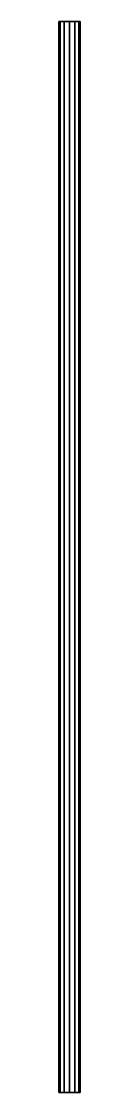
# Model space of a CAD drawing. Extents: x -5 to 5, y -467 to 0.
import ezdxf

# ---------------------------------------------------------------- set-up
doc = ezdxf.new("R2010")
doc.units = 0
doc.header["$MEASUREMENT"] = 0
doc.layers.add('TUBO', color=8, linetype='CONTINUOUS')

msp = doc.modelspace()

# ---------------------------------------------------------------- meshes
at = {"layer": 'TUBO', "linetype": 'BYBLOCK'}
mesh = msp.add_polymesh((2, 7), dxfattribs=at)
for k, corner in enumerate([(4.67, 0), (4.04, 0, 2.33), (2.33, 0, 4.04), (0, 0, 4.67), (-2.33, 0, 4.04), (-4.04, 0, 2.33), (-4.67, 0), (4.67, 0), (3.11, 0), (1.56, 0), (0, 0), (-1.56, 0), (-3.11, 0), (-4.67, 0)]):
    mesh.set_mesh_vertex(divmod(k, 7), corner)
mesh = msp.add_polymesh((2, 7), dxfattribs=at)
for k, corner in enumerate([(4.67, 0), (3.11, 0), (1.56, 0), (0, 0), (-1.56, 0), (-3.11, 0), (-4.67, 0), (4.67, 0), (4.04, 0, -2.33), (2.33, 0, -4.04), (0, 0, -4.67), (-2.33, 0, -4.04), (-4.04, 0, -2.33), (-4.67, 0)]):
    mesh.set_mesh_vertex(divmod(k, 7), corner)
mesh = msp.add_polymesh((2, 7), dxfattribs=at)
for k, corner in enumerate([(4.67, -467.02), (4.04, -467.02, 2.33), (2.33, -467.02, 4.04), (0, -467.02, 4.67), (-2.33, -467.02, 4.04), (-4.04, -467.02, 2.33), (-4.67, -467.02), (4.67, 0), (4.04, 0, 2.33), (2.33, 0, 4.04), (0, 0, 4.67), (-2.33, 0, 4.04), (-4.04, 0, 2.33), (-4.67, 0)]):
    mesh.set_mesh_vertex(divmod(k, 7), corner)
mesh = msp.add_polymesh((2, 7), dxfattribs=at)
for k, corner in enumerate([(4.67, 0), (4.04, 0, -2.33), (2.33, 0, -4.04), (0, 0, -4.67), (-2.33, 0, -4.04), (-4.04, 0, -2.33), (-4.67, 0), (4.67, -467.02), (4.04, -467.02, -2.33), (2.33, -467.02, -4.04), (0, -467.02, -4.67), (-2.33, -467.02, -4.04), (-4.04, -467.02, -2.33), (-4.67, -467.02)]):
    mesh.set_mesh_vertex(divmod(k, 7), corner)
mesh = msp.add_polymesh((2, 7), dxfattribs=at)
for k, corner in enumerate([(4.67, -467.02), (4.04, -467.02, 2.33), (2.33, -467.02, 4.04), (0, -467.02, 4.67), (-2.33, -467.02, 4.04), (-4.04, -467.02, 2.33), (-4.67, -467.02), (4.67, -467.02), (3.11, -467.02), (1.56, -467.02), (0, -467.02), (-1.56, -467.02), (-3.11, -467.02), (-4.67, -467.02)]):
    mesh.set_mesh_vertex(divmod(k, 7), corner)
mesh = msp.add_polymesh((2, 7), dxfattribs=at)
for k, corner in enumerate([(4.67, -467.02), (3.11, -467.02), (1.56, -467.02), (0, -467.02), (-1.56, -467.02), (-3.11, -467.02), (-4.67, -467.02), (4.67, -467.02), (4.04, -467.02, -2.33), (2.33, -467.02, -4.04), (0, -467.02, -4.67), (-2.33, -467.02, -4.04), (-4.04, -467.02, -2.33), (-4.67, -467.02)]):
    mesh.set_mesh_vertex(divmod(k, 7), corner)

doc.saveas('drawing.dxf')
